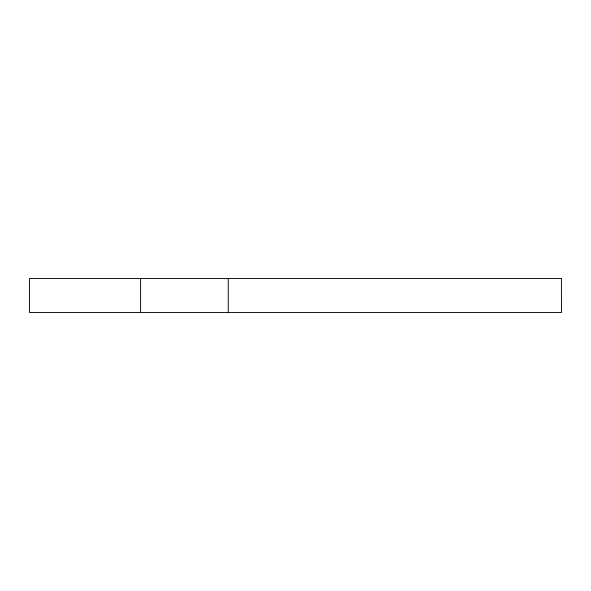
<?xml version="1.0" encoding="UTF-8"?>
<svg xmlns="http://www.w3.org/2000/svg" width="591" height="591" viewBox="0 0 591 591"><rect width="100%" height="100%" fill="white"/><g stroke="black" fill="none" stroke-linecap="round" stroke-linejoin="round"><path stroke-width="0.89" d="M228.266 278.479L228.266 312.521M140.592 278.479L140.592 312.521M561.45 278.479L29.55 278.479L29.55 312.521L561.45 312.521L561.42 278.479"/></g></svg>
